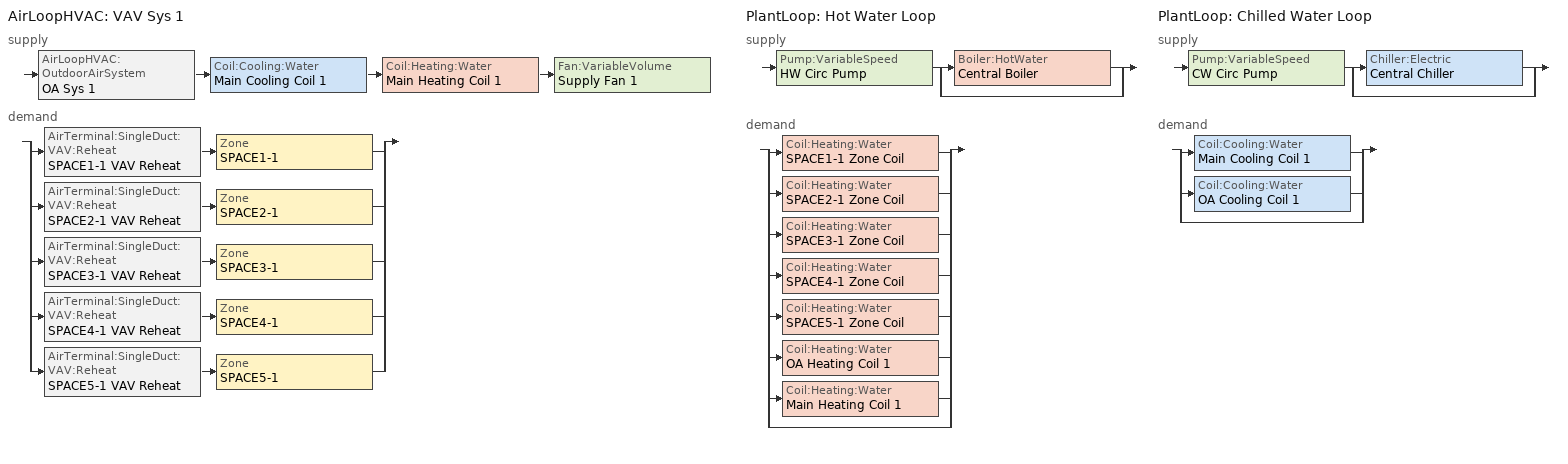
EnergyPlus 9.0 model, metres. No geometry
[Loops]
AirLoopHVAC 'VAV Sys 1'
 supply: AirLoopHVAC:OutdoorAirSystem 'OA Sys 1' > Coil:Cooling:Water 'Main Cooling Coil 1' > Coil:Heating:Water 'Main Heating Coil 1' > Fan:VariableVolume 'Supply Fan 1'
 demand: split
  | AirTerminal:SingleDuct:VAV:Reheat 'SPACE1-1 VAV Reheat' > Zone 'SPACE1-1'
  | AirTerminal:SingleDuct:VAV:Reheat 'SPACE2-1 VAV Reheat' > Zone 'SPACE2-1'
  | AirTerminal:SingleDuct:VAV:Reheat 'SPACE3-1 VAV Reheat' > Zone 'SPACE3-1'
  | AirTerminal:SingleDuct:VAV:Reheat 'SPACE4-1 VAV Reheat' > Zone 'SPACE4-1'
  | AirTerminal:SingleDuct:VAV:Reheat 'SPACE5-1 VAV Reheat' > Zone 'SPACE5-1'
PlantLoop 'Hot Water Loop'
 supply: Pump:VariableSpeed 'HW Circ Pump' > split
  | Boiler:HotWater 'Central Boiler'
  | bypass
 demand: split
  | Coil:Heating:Water 'SPACE1-1 Zone Coil'
  | Coil:Heating:Water 'SPACE2-1 Zone Coil'
  | Coil:Heating:Water 'SPACE3-1 Zone Coil'
  | Coil:Heating:Water 'SPACE4-1 Zone Coil'
  | Coil:Heating:Water 'SPACE5-1 Zone Coil'
  | Coil:Heating:Water 'OA Heating Coil 1'
  | Coil:Heating:Water 'Main Heating Coil 1'
  | bypass
PlantLoop 'Chilled Water Loop'
 supply: Pump:VariableSpeed 'CW Circ Pump' > split
  | Chiller:Electric 'Central Chiller'
  | bypass
 demand: split
  | Coil:Cooling:Water 'Main Cooling Coil 1'
  | Coil:Cooling:Water 'OA Cooling Coil 1'
  | bypass
[Building]
Building: North Axis {deg}=30; Terrain=City; Loads Convergence Tolerance Value=0.04; Temperature Convergence Tolerance Value {deltaC}=0.4; Solar Distribution=FullExterior; Maximum Number of Warmup Days=25; Minimum Number of Warmup Days=6
[Site:Location]
CHICAGO_IL_USA TMY2-94846: Latitude {deg}=41.78; Longitude {deg}=-87.75; Time Zone {hr}=-6; Elevation {m}=190
[SizingPeriod:DesignDay] Day of Month=21; Humidity Condition Type=Wetbulb; Barometric Pressure {Pa}=99063; Rain Indicator=No; Snow Indicator=No; Daylight Saving Time Indicator=No; Solar Model Indicator=ASHRAEClearSky
Name | Month | Day Type | Maximum Dry-Bulb Temperature {C} | Daily Dry-Bulb Temperature Range {deltaC} | Wetbulb or DewPoint at Maximum Dry-Bulb {C} | Wind Speed {m/s} | Wind Direction {deg} | Sky Clearness
CHICAGO_IL_USA Annual Heating 99% Design Conditions DB | 1 | WinterDesignDay | -17.3 | 0 | -17.3 | 4.9 | 270 | 0
CHICAGO_IL_USA Annual Cooling 1% Design Conditions DB/MCWB | 7 | SummerDesignDay | 31.5 | 10.7 | 23 | 5.3 | 230 | 1
[Site:GroundTemperature:BuildingSurface]
20.03, 20.03, 20.13, 20.3, 20.43, 20.52, 20.62, 20.77, 20.78, 20.55, 20.44, 20.2
[Zone] Type=1; Multiplier=1
Name | Ceiling Height {m} | Volume {m3}
PLENUM-1 | 0.6096 | 283.2
SPACE1-1; SPACE3-1 | 2.4384 | 239.247
SPACE2-1; SPACE4-1 | 2.4384 | 103.311
SPACE5-1 | 2.4384 | 447.683
[ZoneInfiltration:DesignFlowRate] Schedule=INFIL-SCH; Design Flow Rate Calculation Method=flow/zone; Constant Term Coefficient=0; Temperature Term Coefficient=0; Velocity Term Coefficient=0.2237; Velocity Squared Term Coefficient=0
Name | Zone or ZoneList | Design Flow Rate {m3/s}
SPACE1-1 Infil 1 | SPACE1-1 | 0.032
SPACE2-1 Infil 1 | SPACE2-1 | 0.014
SPACE3-1 Infil 1 | SPACE3-1 | 0.032
SPACE4-1 Infil 1 | SPACE4-1 | 0.014
SPACE5-1 Infil 1 | SPACE5-1 | 0.062
[People] Number of People Schedule=OCCUPY-1; Number of People Calculation Method=people; Fraction Radiant=0.3; Activity Level Schedule=ActSchd
Name | Zone or ZoneList | Number of People
SPACE1-1 People 1 | SPACE1-1 | 11
SPACE2-1 People 1 | SPACE2-1 | 5
SPACE3-1 People 1 | SPACE3-1 | 11
SPACE4-1 People 1 | SPACE4-1 | 5
SPACE5-1 People 1 | SPACE5-1 | 20
[Lights] Schedule=LIGHTS-1; Design Level Calculation Method=LightingLevel; Return Air Fraction=0.2; Fraction Radiant=0.59; Fraction Visible=0.2; Fraction Replaceable=0
Name | Zone or ZoneList | Lighting Level {W}
SPACE1-1 Lights 1 | SPACE1-1 | 1584
SPACE2-1 Lights 1 | SPACE2-1 | 684
SPACE3-1 Lights 1 | SPACE3-1 | 1584
SPACE4-1 Lights 1 | SPACE4-1 | 684
SPACE5-1 Lights 1 | SPACE5-1 | 2964
[ElectricEquipment] Schedule=EQUIP-1; Design Level Calculation Method=EquipmentLevel; Fraction Latent=0; Fraction Radiant=0.3; Fraction Lost=0
Name | Zone or ZoneList | Design Level {W}
SPACE1-1 ElecEq 1 | SPACE1-1 | 1056
SPACE2-1 ElecEq 1 | SPACE2-1 | 456
SPACE3-1 ElecEq 1 | SPACE3-1 | 1056
SPACE4-1 ElecEq 1 | SPACE4-1 | 456
SPACE5-1 ElecEq 1 | SPACE5-1 | 1976
[Sizing:Zone] Zone Cooling Design Supply Air Temperature Input Method=SupplyAirTemperature; Zone Cooling Design Supply Air Temperature {C}=14; Zone Heating Design Supply Air Temperature Input Method=SupplyAirTemperature; Zone Heating Design Supply Air Temperature {C}=50; Zone Cooling Design Supply Air Humidity Ratio {kgWater/kgDryAir}=0.009; Zone Heating Design Supply Air Humidity Ratio {kgWater/kgDryAir}=0.004; Zone Heating Sizing Factor=0; Zone Cooling Sizing Factor=0; Cooling Design Air Flow Method=DesignDayWithLimit; Heating Design Air Flow Method=DesignDay
Name | Design Specification Outdoor Air Object
SPACE1-1 | SZ DSOA SPACE1-1
SPACE2-1 | SZ DSOA SPACE2-1
SPACE3-1 | SZ DSOA SPACE3-1
SPACE4-1 | SZ DSOA SPACE4-1
SPACE5-1 | SZ DSOA SPACE5-1
[DesignSpecification:OutdoorAir] Outdoor Air Method=sum; Outdoor Air Flow per Person {m3/s-person}=0.00236; Outdoor Air Flow per Zone Floor Area {m3/s-m2}=0.000305; Outdoor Air Flow per Zone {m3/s}=0
SZ DSOA SPACE1-1; SZ DSOA SPACE2-1; SZ DSOA SPACE3-1; SZ DSOA SPACE4-1; SZ DSOA SPACE5-1
[Sizing:System]
VAV Sys 1: Type of Load to Size On=sensible; Design Outdoor Air Flow Rate {m3/s}=autosize; Central Heating Maximum System Air Flow Ratio=0.3; Preheat Design Temperature {C}=4.5; Preheat Design Humidity Ratio {kgWater/kgDryAir}=0.008; Precool Design Temperature {C}=11; Precool Design Humidity Ratio {kgWater/kgDryAir}=0.008; Central Cooling Design Supply Air Temperature {C}=12.8; Central Heating Design Supply Air Temperature {C}=16.7; Type of Zone Sum to Use=noncoincident; 100% Outdoor Air in Cooling=no; 100% Outdoor Air in Heating=no; Central Cooling Design Supply Air Humidity Ratio {kgWater/kgDryAir}=0.008; Central Heating Design Supply Air Humidity Ratio {kgWater/kgDryAir}=0.008; Cooling Supply Air Flow Rate Method=DesignDay; Cooling Supply Air Flow Rate {m3/s}=0; Heating Supply Air Flow Rate Method=DesignDay; Heating Supply Air Flow Rate {m3/s}=0; Zone Maximum Outdoor Air Fraction=1; Cooling Design Capacity Method=CoolingDesignCapacity; Cooling Design Capacity {W}=autosize; Heating Design Capacity Method=HeatingDesignCapacity; Heating Design Capacity {W}=autosize; Central Cooling Capacity Control Method=VAV
[Sizing:Plant]
Name | Loop Type | Design Loop Exit Temperature {C} | Loop Design Temperature Difference {deltaC}
Hot Water Loop | heating | 82 | 11
Chilled Water Loop | cooling | 7 | 4
[ZoneControl:Thermostat] Control Type Schedule=Zone Control Type Sched; Control 1=CoolingSetPoint; Control 2=HeatingSetpoint; Control 3=DualSetPoint
Name | Zone or ZoneList
SPACE1-1 Control | SPACE1-1
SPACE2-1 Control | SPACE2-1
SPACE3-1 Control | SPACE3-1
SPACE4-1 Control | SPACE4-1
SPACE5-1 Control | SPACE5-1
[ThermostatSetpoint:SingleHeating]
HeatingSetpoint: Setpoint Temperature Schedule=Htg-SetP-Sch
[ThermostatSetpoint:SingleCooling]
CoolingSetpoint: Setpoint Temperature Schedule=Clg-SetP-Sch
[ThermostatSetpoint:DualSetpoint]
DualSetPoint: Heating Setpoint Temperature Schedule=Htg-SetP-Sch; Cooling Setpoint Temperature Schedule=Clg-SetP-Sch
[Zone equipment]
SPACE1-1: SPACE1-1 VAV Reheat
SPACE2-1: SPACE2-1 VAV Reheat
SPACE3-1: SPACE3-1 VAV Reheat
SPACE4-1: SPACE4-1 VAV Reheat
SPACE5-1: SPACE5-1 VAV Reheat
[AirTerminal:SingleDuct:VAV:Reheat] Availability Schedule=ReheatCoilAvailSched; Maximum Air Flow Rate {m3/s}=autosize; Zone Minimum Air Flow Input Method=Constant; Constant Minimum Air Flow Fraction=0.3; Maximum Hot Water or Steam Flow Rate {m3/s}=autosize; Minimum Hot Water or Steam Flow Rate {m3/s}=0; Convergence Tolerance=0.001; Damper Heating Action=NORMAL; Maximum Flow per Zone Floor Area During Reheat {m3/s-m2}=AUTOCALCULATE; Maximum Flow Fraction During Reheat=AUTOCALCULATE
Name | Reheat Coil
SPACE1-1 VAV Reheat | SPACE1-1 Zone Coil
SPACE2-1 VAV Reheat | SPACE2-1 Zone Coil
SPACE3-1 VAV Reheat | SPACE3-1 Zone Coil
SPACE4-1 VAV Reheat | SPACE4-1 Zone Coil
SPACE5-1 VAV Reheat | SPACE5-1 Zone Coil
[Coil:Heating:Water] U-Factor Times Area Value {W/K}=autosize; Maximum Water Flow Rate {m3/s}=autosize; Performance Input Method=UFactorTimesAreaAndDesignWaterFlowRate; Rated Capacity {W}=autosize; Rated Inlet Water Temperature {C}=82.2; Rated Inlet Air Temperature {C}=16.6; Rated Outlet Water Temperature {C}=71.1; Rated Outlet Air Temperature {C}=32.2; Design Water Temperature Difference {deltaC}=11
Name | Availability Schedule
SPACE1-1 Zone Coil; SPACE2-1 Zone Coil; SPACE3-1 Zone Coil; SPACE4-1 Zone Coil; SPACE5-1 Zone Coil; Main Heating Coil 1 | ReheatCoilAvailSched
OA Heating Coil 1 | CoolingCoilAvailSched
[AirLoopHVAC:ReturnPlenum]
Return-Plenum-1: Zone=PLENUM-1
[AirLoopHVAC]
VAV Sys 1: Design Supply Air Flow Rate {m3/s}=autosize
[AvailabilityManager:Scheduled]
VAV Sys 1 Avail: Schedule=FanAvailSched
[Coil:Cooling:Water] Availability Schedule=CoolingCoilAvailSched; Design Water Flow Rate {m3/s}=autosize; Design Air Flow Rate {m3/s}=autosize; Design Inlet Water Temperature {C}=autosize; Design Inlet Air Temperature {C}=autosize; Design Outlet Air Temperature {C}=autosize; Design Inlet Air Humidity Ratio {kgWater/kgDryAir}=autosize; Design Outlet Air Humidity Ratio {kgWater/kgDryAir}=autosize; Type of Analysis=SimpleAnalysis; Heat Exchanger Configuration=CrossFlow; Design Water Temperature Difference {deltaC}=4
OA Cooling Coil 1; Main Cooling Coil 1
[Fan:VariableVolume]
Supply Fan 1: Availability Schedule=FanAvailSched; Fan Total Efficiency=0.7; Pressure Rise {Pa}=600; Maximum Flow Rate {m3/s}=autosize; Fan Power Minimum Flow Rate Input Method=Fraction; Fan Power Minimum Flow Fraction=0.25; Motor Efficiency=0.9; Motor In Airstream Fraction=1; Fan Power Coefficient 1=0.350712; Fan Power Coefficient 2=0.308505; Fan Power Coefficient 3=-0.541374; Fan Power Coefficient 4=0.871988; Fan Power Coefficient 5=0
[Controller:WaterCoil] Control Variable=Temperature; Actuator Variable=FLOW; Controller Convergence Tolerance {deltaC}=0.002; Maximum Actuated Flow {m3/s}=autosize; Minimum Actuated Flow {m3/s}=0
Name | Action
OA HC Controller 1; Central Heating Coil Controller 1 | Normal
OA CC Controller 1; Central Cooling Coil Controller 1 | Reverse
[Controller:OutdoorAir]
OA Controller 1: Minimum Outdoor Air Flow Rate {m3/s}=autosize; Maximum Outdoor Air Flow Rate {m3/s}=autosize; Economizer Control Type=NoEconomizer; Economizer Control Action Type=ModulateFlow; Economizer Maximum Limit Dry-Bulb Temperature {C}=19; Economizer Minimum Limit Dry-Bulb Temperature {C}=4.6; Lockout Type=NoLockout; Minimum Limit Type=FixedMinimum; Minimum Outdoor Air Schedule=Min OA Sched
[SetpointManager:Scheduled] Control Variable=Temperature
Name | Schedule | Setpoint Node or NodeList
Supply Air Temp Manager 1 | Seasonal Reset Supply Air Temp Sch | VAV Sys 1 Outlet Node
OA Air Temp Manager 1 | OA Cooling Supply Air Temp Sch | OA Mixing Box 1 Inlet Node
OA Air Temp Manager 2 | OA Heating Supply Air Temp Sch | OA Heating Coil 1 Air Outlet Node
Hot Water Loop Setpoint Manager | HW Loop Temp Schedule | HW Supply Outlet Node
Central Boiler Setpoint Manager | HW Loop Temp Schedule | Central Boiler Outlet Node
Chilled Water Loop Setpoint Manager | CW Loop Temp Schedule | CW Supply Outlet Node
Central Chiller Setpoint Manager | CW Loop Temp Schedule | Central Chiller Outlet Node
[SetpointManager:MixedAir]
Mixed Air Temp Manager 1: Control Variable=Temperature; Setpoint Node or NodeList=Main Branch SetPoint Node List
[PlantLoop] Fluid Type=Water; Maximum Loop Flow Rate {m3/s}=autosize; Minimum Loop Flow Rate {m3/s}=0; Load Distribution Scheme=SequentialLoad
Name | Plant Equipment Operation Scheme | Maximum Loop Temperature {C} | Minimum Loop Temperature {C}
Hot Water Loop | Hot Loop Operation | 100 | 10
Chilled Water Loop | CW Loop Operation | 98 | 1
[PlantEquipmentOperationSchemes] Control Scheme 1 Schedule=PlantOnSched
Name | Control Scheme 1
Hot Loop Operation | Central Boiler Only
CW Loop Operation | Central Chiller Only
[PlantEquipmentOperation:HeatingLoad]
Central Boiler Only: Load Range 1 Lower Limit {W}=0; Load Range 1 Upper Limit {W}=1000000; Range 1 Equipment List=heating plant
[PlantEquipmentList]
heating plant: Central Boiler
Cooling Plant: Central Chiller
[Boiler:HotWater]
Central Boiler: Fuel Type=NaturalGas; Nominal Capacity {W}=autosize; Nominal Thermal Efficiency=0.8; Efficiency Curve Temperature Evaluation Variable=LeavingBoiler; Normalized Boiler Efficiency Curve=BoilerEfficiency; Design Water Flow Rate {m3/s}=autosize; Minimum Part Load Ratio=0; Maximum Part Load Ratio=1.2; Optimum Part Load Ratio=1; Water Outlet Upper Temperature Limit {C}=100; Boiler Flow Mode=LeavingSetpointModulated
[Pump:VariableSpeed] Design Maximum Flow Rate {m3/s}=autosize; Design Pump Head {Pa}=179352; Design Power Consumption {W}=autosize; Motor Efficiency=0.9; Fraction of Motor Inefficiencies to Fluid Stream=0; Coefficient 1 of the Part Load Performance Curve=0; Coefficient 2 of the Part Load Performance Curve=1; Coefficient 3 of the Part Load Performance Curve=0; Coefficient 4 of the Part Load Performance Curve=0; Design Minimum Flow Rate {m3/s}=0; Pump Control Type=INTERMITTENT
Name | Pump Flow Rate Schedule
HW Circ Pump
CW Circ Pump | CoolingPumpAvailSched
[AvailabilityManager:LowTemperatureTurnOff]
CW Low Temp Limit: Temperature {C}=2; Applicability Schedule=CoolingPumpAvailSched
[PlantEquipmentOperation:CoolingLoad]
Central Chiller Only: Load Range 1 Lower Limit {W}=0; Load Range 1 Upper Limit {W}=900000; Range 1 Equipment List=Cooling Plant
[Chiller:Electric]
Central Chiller: Condenser Type=AirCooled; Nominal Capacity {W}=autosize; Nominal COP {W/W}=3.2; Minimum Part Load Ratio=0; Maximum Part Load Ratio=1; Optimum Part Load Ratio=0.65; Design Condenser Inlet Temperature {C}=35; Temperature Rise Coefficient=2.778; Design Chilled Water Outlet Temperature {C}=6.67; Design Chilled Water Flow Rate {m3/s}=autosize; Design Condenser Fluid Flow Rate {m3/s}=autosize; Coefficient 1 of Capacity Ratio Curve=0.9949; Coefficient 2 of Capacity Ratio Curve=-0.045954; Coefficient 3 of Capacity Ratio Curve=-0.0013543; Coefficient 1 of Power Ratio Curve=2.333; Coefficient 2 of Power Ratio Curve=-1.975; Coefficient 3 of Power Ratio Curve=0.6121; Coefficient 1 of Full Load Ratio Curve=0.03303; Coefficient 2 of Full Load Ratio Curve=0.6852; Coefficient 3 of Full Load Ratio Curve=0.2818; Chilled Water Outlet Temperature Lower Limit {C}=5; Chiller Flow Mode=LeavingSetpointModulated
[Schedule:Compact]
OCCUPY-1: Through: 12/31, For: WeekDays SummerDesignDay CustomDay1 CustomDay2, Until: 8:00, 0, Until: 11:00, 1, Until: 12:00, 0.8, Until: 13:00, 0.4, Until: 14:00, 0.8, Until: 18:00, 1, Until: 19:00, 0.5, Until: 24:00, 0, For: Weekends WinterDesignDay Holiday, Until: 24:00, 0
LIGHTS-1: Through: 12/31, For: WeekDays SummerDesignDay CustomDay1 CustomDay2, Until: 8:00, 0.05, Until: 9:00, 0.9, Until: 10:00, 0.95, Until: 11:00, 1, Until: 12:00, 0.95, Until: 13:00, 0.8, Until: 14:00, 0.9, Until: 18:00, 1, Until: 19:00, 0.6, Until: 21:00, 0.2, Until: 24:00, 0.05, For: Weekends WinterDesignDay Holiday, Until: 24:00, 0.05
EQUIP-1: Through: 12/31, For: WeekDays SummerDesignDay CustomDay1 CustomDay2, Until: 8:00, 0.02, Until: 9:00, 0.4, Until: 14:00, 0.9, Until: 15:00, 0.8, Until: 16:00, 0.7, Until: 18:00, 0.5, Until: 20:00, 0.3, Until: 24:00, 0.02, For: Weekends WinterDesignDay Holiday, Until: 24:00, 0.2
INFIL-SCH: Through: 3/31, For: AllDays, Until: 24:00, 1, Through: 10/31, For: AllDays, Until: 24:00, 0, Through: 12/31, For: AllDays, Until: 24:00, 1
ActSchd: Through: 12/31, For: AllDays, Until: 24:00, 117.24
Htg-SetP-Sch: Through: 12/31, For: SummerDesignDay, Until: 24:00, 16.7, For: WinterDesignDay, Until: 24:00, 22.2, For: WeekDays, Until: 6:00, 16.7, Until: 20:00, 22.2, Until: 24:00, 16.7, For: WeekEnds Holiday, Until: 24:00, 16.7, For: AllOtherDays, Until: 24:00, 16.7
Clg-SetP-Sch: Through: 12/31, For: SummerDesignDay, Until: 24:00, 23.9, For: WinterDesignDay, Until: 24:00, 29.4, For: WeekDays, Until: 6:00, 29.4, Until: 20:00, 23.9, Until: 24:00, 29.4, For: WeekEnds Holiday, Until: 24:00, 29.4, For: AllOtherDays, Until: 24:00, 29.4
Zone Control Type Sched: Through: 12/31, For: SummerDesignDay, Until: 24:00, 2, For: WinterDesignDay, Until: 24:00, 1, For: AllOtherDays, Until: 24:00, 4
Min OA Sched: Through: 12/31, For: Weekdays, Until: 6:00, 0.02, Until: 20:00, 1, Until: 24:00, 0.02, For: AllOtherDays, Until: 24:00, 0.02
FanAvailSched; ReheatCoilAvailSched: Through: 3/31, For: AllDays, Until: 24:00, 1, Through: 9/30, For: WeekDays, Until: 6:00, 0, Until: 20:00, 1, Until: 24:00, 0, For: SummerDesignDay WinterDesignDay, Until: 24:00, 1, For: AllOtherDays, Until: 24:00, 0, Through: 12/31, For: AllDays, Until: 24:00, 1
CoolingCoilAvailSched: Through: 12/31, For: WeekDays, Until: 6:00, 0, Until: 20:00, 1, Until: 24:00, 0, For: SummerDesignDay WinterDesignDay, Until: 24:00, 1, For: AllOtherDays, Until: 24:00, 0
CoolingPumpAvailSched; PlantOnSched: Through: 12/31, For: AllDays, Until: 24:00, 1
CW Loop Temp Schedule: Through: 12/31, For: AllDays, Until: 24:00, 7.22
HW Loop Temp Schedule: Through: 12/31, For: AllDays, Until: 24:00, 82
Seasonal Reset Supply Air Temp Sch: Through: 3/31, For: AllDays, Until: 24:00, 16, Through: 9/30, For: AllDays, Until: 24:00, 13, Through: 12/31, For: AllDays, Until: 24:00, 16
OA Cooling Supply Air Temp Sch: Through: 12/31, For: AllDays, Until: 24:00, 11.5
OA Heating Supply Air Temp Sch: Through: 12/31, For: AllDays, Until: 24:00, 4.5
[Curve:Quadratic]
BoilerEfficiency: Coefficient1 Constant=1; Coefficient2 x=0; Coefficient3 x**2=0; Minimum Value of x=0; Maximum Value of x=1
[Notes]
5ZoneAirCooled.idf
Basic file description:  1 story building divided into 4 exterior and one interior conditioned zones and return plenum.
Highlights:              Electric chiller with air cooled condenser; autosized preheating and precooling water coils in the
outside air stream controlled to preheat and precool setpoints.
Simulation Location/Run: CHICAGO_IL_USA TMY2-94846, 2 design days, 2 run periods,
Run Control executes the run periods using the weather file
Location:                Chicago, IL
Design Days:             CHICAGO_IL_USA Annual Heating 99% Design Conditions DB, MaxDB= -17.3°C
CHICAGO_IL_USA Annual Cooling 1% Design Conditions, MaxDB=  31.5°C MCWB=  23.0°C
Run Period (Weather File): 1/1 through 12/31, CHICAGO_IL_USA TMY2-94846
Run Control:             Zone and System sizing with weather file run control (no design days run)
Building: Single floor rectangular building 100 ft x 50 ft. 5 zones - 4 exterior, 1 interior, zone height 8 feet.
Exterior zone depth is 12 feet. There is a 2 foot high return plenum: the overall building height is
10 feet. There are windows on all 4 facades; the south and north facades have glass doors.
The south facing glass is shaded by overhangs. The walls are woodshingle over plywood, R11 insulation,
and gypboard. The roof is a gravel built up roof with R-3 mineral board insulation and plywood sheathing.
The windows are of various single and double pane construction with 3mm and 6mm glass and either 6mm or
13mm argon or air gap.  The window to wall ratio is approximately 0.29.
The south wall and door have overhangs.
The building is oriented 30 degrees east of north.
Floor Area:        463.6 m2 (5000 ft2)
Number of Stories: 1
Zone Description Details:
Internal gains description:     lighting is 1.5 watts/ft2, office equip is 1.0 watts/ft2. There is 1 occupant
per 100 ft2 of floor area. The infiltration is 0.25 air changes per hour.
Interzone Surfaces:             6 interzone surfaces (see diagram)
Internal Mass:                  None
Windows:                        4 ea.: 1) Double pane clear, 3mm glass, 13mm air gap
2) Double pane clear, 3mm glass, 13mm argon gap
3) Double pane clear, 6mm glass, 6mm air gap
4) Double pane lowE,  6mm lowE glass outside, 6mm air gap, 6mm clear glass
Doors:                          2 ea.:    Single pane grey,  3mm glass
Detached Shading:               None
Daylight:                       None
Natural Ventilation:            None
Compact Schedules:              Yes
HVAC:                           Standard VAV system with outside air, hot water reheat coils,
central chilled water cooling coil. Central Plant is single hot water
boiler, electric compression chiller with air cooled condenser.
All equipment is autosized. HW and ChW coils are used in the outside air
stream to precondition the outside air.
Zonal Equipment:                AirTerminal:SingleDuct:VAV:Reheat
Central Air Handling Equipment: Yes
System Equipment Autosize:      Yes
Purchased Cooling:              None
Purchased Heating:              None
Coils:                          Coil:Cooling:Water, Coil:Heating:Water
Pumps:                          Pump:VariableSpeed
Boilers:                        Boiler:HotWater
Chillers:                       Chiller:Electric
Standard Reports:               None
Timestep or Hourly Variables:   Hourly
Time bins Report:               None
HTML Report:                    None
Environmental Emissions:        None
Utility Tariffs:                None
